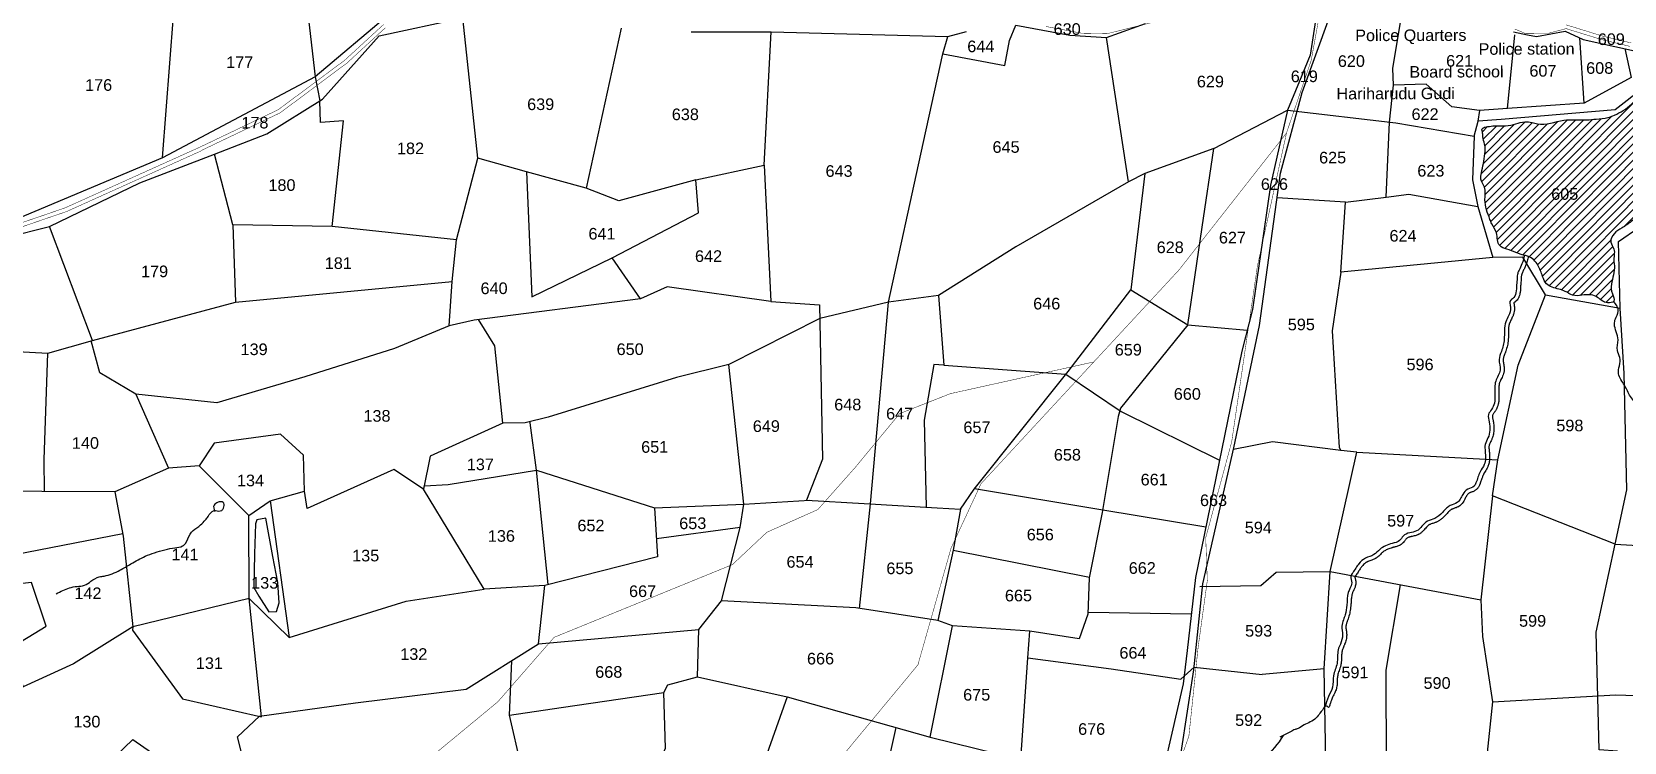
# Model space of a CAD drawing. Header units: feet. Extents: x 746667 to 763555, y 1616206 to 1623008.
# Drawn here: x 750905 to 754331, y 1618800 to 1620329 of the extents above; entities that cross this region are included whole.
import ezdxf
from ezdxf.enums import TextEntityAlignment as Align

# ---------------------------------------------------------------- set-up
doc = ezdxf.new("R2010")
doc.units = ezdxf.units.FT
doc.header["$LTSCALE"] = 15
doc.header["$MEASUREMENT"] = 0
doc.linetypes.add('HIDDEN2', pattern=[0.1875, 0.125, -0.0625])
for name, color, linetype in [('HILL', 17, 'Continuous'), ('PLOT', 7, 'Continuous'), ('PLOT NO', 7, 'Continuous'), ('ROAD NAME', 255, 'Continuous'), ('ROADS', 6, 'Continuous'), ('TANKS-STREAM', 4, 'Continuous')]:
    doc.layers.add(name, color=color, linetype=linetype)
doc.styles.get("Standard").update_dxf_attribs({"font": 'arial.ttf'})

msp = doc.modelspace()

# ---------------------------------------------------------------- hatches: boundary and pattern name
at = {"layer": 'TANKS-STREAM', "lineweight": -2}
h = msp.add_hatch(dxfattribs=at)
h.set_pattern_fill('ANSI31', color=256, scale=99.421251, angle=0.1736, style=0)
h.set_pattern_definition([(45.1735628, (9289.611, 7109.009), (-8.81425976, 8.761019825), [])])
edge = h.paths.add_edge_path()
edge.add_spline(control_points=[(754030.3, 1620124), (754027.6, 1620122.3), (754023.4, 1620119.7), (754027.2, 1620111.8), (754025.2, 1620101.3), (754032.7, 1620086.1), (754030.6, 1620059.2), (754025.9, 1620035), (754020.7, 1620009.7), (754034.6, 1619992.6), (754027.9, 1619961.4), (754038.1, 1619935.7), (754047.2, 1619912), (754059.6, 1619895.9), (754056.4, 1619867.9), (754087.1, 1619859), (754105.8, 1619849.6), (754131.4, 1619844.8), (754146.9, 1619827.4), (754154.2, 1619805.3), (754163.7, 1619781.2), (754186.1, 1619776.3), (754205.4, 1619770.7), (754225.8, 1619755.3), (754252.3, 1619767.4), (754277.1, 1619756.3), (754289.2, 1619742.9), (754313.7, 1619747.5), (754303, 1619767.4), (754302.2, 1619791.9), (754312.8, 1619815.8), (754306.6, 1619840.8), (754313.5, 1619859), (754298.5, 1619876.6), (754308.4, 1619897), (754327.4, 1619906.8), (754346.8, 1619920.9), (754371, 1619941.8), (754395.3, 1619964.8), (754401.6, 1619998.3), (754371.1, 1620053.2), (754426.7, 1620116.1), (754366.6, 1620193.5), (754339.1, 1620165.3), (754318.9, 1620153.4), (754293, 1620142.2), (754272.3, 1620141.6), (754240.7, 1620138.1), (754198.2, 1620143.5), (754158.6, 1620125.5), (754131.5, 1620134.8), (754115.5, 1620136.7), (754097, 1620130.3), (754078, 1620125.6), (754055.1, 1620128), (754040, 1620125.5), (754030.2, 1620123.9)], knot_values=[0, 0, 0, 0, 7.963111, 12.507296, 23.351495, 39.635779, 61.096, 102.60831, 116.440116, 135.494261, 162.477558, 206.388382, 216.763746, 238.862095, 267.363721, 284.49221, 325.141466, 333.941466, 361.893286, 388.225744, 406.346889, 435.558561, 449.924882, 467.950295, 508.400367, 522.87463, 547.487292, 561.522177, 577.82377, 598.375787, 639.606516, 649.269031, 675.088748, 691.542694, 711.054075, 732.433271, 756.401299, 782.925214, 829.585194, 853.223128, 879.699048, 1007.931977, 1056.909239, 1071.809729, 1115.167597, 1130.547617, 1155.902805, 1176.852373, 1226.45257, 1284.022782, 1295.746789, 1311.929268, 1331.34581, 1354.155947, 1370.27569, 1400.13504, 1400.13504, 1400.13504, 1400.13504], degree=3, periodic=0)

# ---------------------------------------------------------------- linework, layer by layer
at = {"layer": 'HILL', "lineweight": -2}
msp.add_lwpolyline([(751393.2, 1619114.1), (751414.9, 1619080.3), (751431.4, 1619080.8), (751437.2, 1619099.6), (751433.7, 1619143.6), (751423.5, 1619199.7), (751408.5, 1619281.7), (751388.6, 1619278.1), (751385.7, 1619269.7), (751384, 1619205), (751382.6, 1619132.6), (751393.2, 1619114.1)], dxfattribs=at)
at = {"layer": 'PLOT', "lineweight": -2}
for points in [[(751185.9, 1620057.7), (751217.5, 1620466.2), (751211.8, 1620514.3)], [(751217.5, 1620466.2), (751490.3, 1620443.8), (751514.6, 1620231.9), (751524.7, 1620180.5)], [(751977.1, 1620400.3), (751674.4, 1620367.1), (751514.6, 1620231.9), (751185.9, 1620057.7), (750861.7, 1619921.1), (750314.6, 1619726.6), (750223.9, 1619693.8), (749636.7, 1619516.1), (749340.3, 1619414.9), (749306.4, 1619393.6), (749224.6, 1619386.5), (748971.6, 1619336.7), (748732.1, 1619332.1), (748651.6, 1619319.6), (748585.8, 1619309.3), (748546.6, 1619303.2), (748539.4, 1619307.3), (748464.2, 1619303.6), (748399.4, 1619300.4), (748172.3, 1619298.1), (748100, 1619273), (747696.8, 1619165.7)], [(750759.7, 1619863.9), (750942.9, 1619910), (751137, 1620003.8), (751298, 1620066), (751410.5, 1620109.4), (751530.4, 1620184), (751652.4, 1620320.8), (751832.2, 1620359)], [(751818.4, 1619881.4), (751864.1, 1620057.4), (751832.2, 1620359)], [(752955.4, 1617270.3), (752939.3, 1617509.9), (752914.2, 1617670.5), (752958.9, 1617841.8), (752979.8, 1617981.1), (753000.2, 1618020.9), (753081.1, 1618016.7), (753091.4, 1618043), (753241, 1618346.2), (753283.5, 1618414.2), (753324.4, 1618562.4), (753377.9, 1618777.2), (753404.8, 1618955), (753424.2, 1619140.4), (753490.8, 1619433.3), (753546.4, 1619696.9), (753591.5, 1620024.6), (753637.8, 1620198.3), (753697.1, 1620360.6)], [(753669.8, 1620372), (753655.2, 1620278.5), (753632, 1620222.7), (753606.2, 1620160.5), (753583.3, 1620059.5), (753569.6, 1619998.7), (753531.1, 1619731.4), (753508.5, 1619641.4), (753446.6, 1619339.9), (753408.5, 1619154.2), (753390.5, 1618997), (753382.2, 1618924.9), (753316.8, 1618640.6)], [(754079.8, 1620163.7), (754019.8, 1620159.4), (753960, 1620167.6), (753905, 1620216.4), (753834.2, 1620214.1), (753833, 1620250.4), (753851.8, 1620362.9)], [(752172.5, 1620336.7), (752097.6, 1619992.7), (751969.4, 1620027.6), (751864.1, 1620057.4)], [(752323.1, 1620329.4), (752495.4, 1620328.9), (752875.9, 1620319), (752915.7, 1620329.9)], [(752333.5, 1620010.2), (752480.8, 1620042.1), (752495.4, 1620328.9)], [(752864.6, 1620281.8), (752998.5, 1620256.5), (753008.6, 1620310.2), (753021.9, 1620343.8)], [(753021.9, 1620343.8), (753138.4, 1620321.9), (753216.8, 1620317.1), (753300.7, 1620347)], [(754245.1, 1620175.3), (754079.8, 1620163.7), (754095.8, 1620322.8)], [(754093, 1620329.3), (754123.2, 1620322.8), (754142, 1620318.8), (754203.9, 1620330.6), (754242.7, 1620312.9), (754378.6, 1620282.6)], [(753264.2, 1620006.4), (753022, 1619865.9), (752855.2, 1619761.2), (752747.7, 1619747), (752817.3, 1620066), (752864.6, 1620281.8), (752875.9, 1620319)], [(753448.3, 1620077.6), (753299.2, 1620024.4), (753264.2, 1620006.4), (753216.8, 1620317.1)], [(754332.3, 1620292.9), (754346.1, 1620230.9), (754245.1, 1620175.3), (754235.5, 1620316.2)], [(754008.2, 1620104.6), (754004.6, 1620010.7), (754015.7, 1619953.1), (754048.1, 1619843), (753907.6, 1619829.6), (753721.1, 1619811.7), (753731, 1619962.6), (753818.5, 1619973.4), (753826.1, 1620134.7), (753834.2, 1620214.1)], [(754161.4, 1619763.1), (754322.5, 1619734.1), (754318.9, 1619877.7), (754405.8, 1619937.9), (754421.4, 1619996.4), (754401.8, 1620010.6), (754407.5, 1620131.3), (754373.5, 1620209.4), (754311.4, 1620161.2), (754066.5, 1620140.4), (754016.9, 1620136.6)], [(751551.2, 1619909.9), (751575.4, 1620137.3), (751526.1, 1620134), (751524.7, 1620180.5)], [(753392.2, 1619698.3), (753423.2, 1619908.2), (753448.3, 1620077.6), (753606.2, 1620160.5), (753839.3, 1620133.2)], [(753839.3, 1620133.2), (754008.2, 1620104.6), (754016.9, 1620136.6), (754020, 1620159.4)], [(751035.3, 1619664.7), (751343.2, 1619747.3), (751808.8, 1619791.2), (751818.4, 1619881.4), (751551.2, 1619909.9), (751337.4, 1619913.4), (751298, 1620066)], [(751969.4, 1620027.6), (751980.3, 1619758.8), (752153.7, 1619842.2), (752339.1, 1619939.2), (752333.5, 1620010.2), (752167.5, 1619965.1), (752097.6, 1619992.7)], [(752480.8, 1620042.1), (752494.5, 1619748.5), (752271.5, 1619780.3), (752214.7, 1619754), (752153.7, 1619842.2)], [(753299.2, 1620024.4), (753269.1, 1619773.2)], [(753818.5, 1619973.4), (753867.3, 1619979.4), (754015.7, 1619953.1)], [(753584.3, 1619972.4), (753731.1, 1619962.7)], [(750542.8, 1619597.9), (750702, 1619649.9), (750938.9, 1619637.2), (751035.3, 1619664.7), (750942.9, 1619910)], [(751337.4, 1619913.4), (751343.2, 1619747.3)], [(753755.9, 1619423.8), (754059.1, 1619407.5), (754102.7, 1619611.2), (754161.4, 1619763.1), (754112.8, 1619844.1), (754048.1, 1619843)], [(753721.1, 1619811.7), (753702.5, 1619685), (753717.7, 1619433.8), (753721.2, 1619427.4), (753574.3, 1619446), (753490, 1619429.9)], [(752214.7, 1619754), (751856.3, 1619708.3), (751803, 1619696.1), (751808.8, 1619791.2)], [(752494.5, 1619748.5), (752599.8, 1619741.6), (752606.3, 1619408.9), (752571.3, 1619320.9), (752695.6, 1619313.6), (752853, 1619304.5), (752902.6, 1619301.6), (752932.4, 1619344.3), (753134.4, 1619597.8), (753269.1, 1619773.2), (753392.2, 1619698.3), (753519.8, 1619686.4)], [(752747.7, 1619747), (752600.4, 1619712.1), (752404.2, 1619613.1), (752291.7, 1619584.7), (752016, 1619499.7), (751966.3, 1619486.9), (751918.2, 1619486.4), (751901.2, 1619652.8), (751865.5, 1619709.5)], [(752685.7, 1619087.5), (752709.4, 1619312.8), (752747.7, 1619747)], [(752855.2, 1619761.2), (752867.3, 1619611), (752845.7, 1619612.6), (752824.6, 1619492.7), (752828.8, 1619305.9)], [(754311.6, 1619225.9), (754336.7, 1619342.7), (754331, 1619593.1), (754322.5, 1619734.1)], [(751803, 1619696.1), (751685.4, 1619647.3), (751492, 1619585.9), (751302.6, 1619530.2), (751128.7, 1619548.8), (751051.3, 1619594.5), (751032.7, 1619664)], [(753392.2, 1619698.3), (753246.8, 1619518.5), (753242.1, 1619500.6), (753208, 1619294.2), (753180, 1619153.7), (753176.9, 1619075.1), (753157.9, 1619022.2), (753051.8, 1619038.8)], [(750931.9, 1619339.5), (750931.3, 1619407.9), (750938.9, 1619637.2)], [(752436.7, 1619311.9), (752404.2, 1619613.1)], [(752867.3, 1619611), (753129.8, 1619592), (753248.5, 1619511.6), (753460.4, 1619407.1)], [(751128.7, 1619548.8), (751198.6, 1619389.2), (751083, 1619338.5), (750926.3, 1619339.6), (750679.6, 1619343), (750488.4, 1619357.5), (750323.5, 1619230.8)], [(751918.2, 1619486.4), (751762.1, 1619415.7), (751747.8, 1619344.2), (751683.6, 1619387), (751497.3, 1619303), (751491.2, 1619340.2), (751489.2, 1619417.5), (751439.5, 1619462.5), (751296.8, 1619443.2), (751264.7, 1619394.5), (751198.6, 1619389.2)], [(751458.2, 1619025.2), (751710.4, 1619103.4), (751878.3, 1619128.8), (751747.8, 1619344.2), (751749.3, 1619351.5), (751800.4, 1619354.1), (751990.8, 1619385.4), (751976.9, 1619487.5)], [(751976.9, 1619487.5), (751976.4, 1619489.5)], [(751264.7, 1619394.5), (751371.8, 1619287.6), (751417.5, 1619319), (751491.2, 1619340.2)], [(753417.7, 1619135), (753549.4, 1619136.8), (753581.8, 1619165.6), (753698, 1619166.9), (753755.9, 1619423.8), (753721.2, 1619427.4)], [(754311.6, 1619225.9), (754047.7, 1619330.1), (754059.1, 1619407.5)], [(751990.8, 1619385.4), (752244.8, 1619304.3), (752436.7, 1619311.9), (752578.6, 1619320.4)], [(752015.7, 1619139.1), (751990.8, 1619385.4)], [(751083, 1619338.5), (751101.5, 1619243.1), (751122.3, 1619048.1), (750994.1, 1618968.5), (750885.8, 1618918.4), (750755.1, 1618807.1), (750738.6, 1618966.5), (750854.2, 1618999.6), (750885.8, 1618918.4)], [(753430.8, 1619262.7), (753208.8, 1619299.4), (752932.9, 1619345)], [(754047.7, 1619330.1), (754022.1, 1619105.9), (754026.1, 1619027), (754047.4, 1618886.6), (754030, 1618723.1), (754021.4, 1618633.9)], [(751417.5, 1619319), (751458.2, 1619025.2), (751372.6, 1619109.2), (751371.8, 1619287.6)], [(752244.8, 1619304.3), (752251, 1619198.8), (752008.2, 1619137.2), (751878.3, 1619128.8)], [(751995.1, 1619011), (752340.2, 1619042), (752388.5, 1619103.8), (752428.8, 1619261.6), (752436.7, 1619311.9)], [(752902.6, 1619301.6), (752887.4, 1619213.1), (752854.2, 1619061.6)], [(752428.8, 1619261.6), (752248.8, 1619237.1)], [(750854.2, 1618999.6), (750935.8, 1619049.3), (750903.9, 1619143.6), (750788.8, 1619130.8), (750722.2, 1619123.3), (750513.8, 1619137), (750683.1, 1619167.9), (751100.4, 1619248.9)], [(754303.5, 1618396.8), (754306.7, 1618642.1), (754316.6, 1618780), (754277.1, 1618782.8), (754270.7, 1619036.3), (754311.6, 1619225.9), (754579.4, 1619210.1)], [(752887.4, 1619213.1), (753180.2, 1619154.7)], [(753685.1, 1618957.5), (753698, 1619166.9), (754022.1, 1619105.9)], [(750691, 1618267.4), (750782.9, 1618341.9), (750800.6, 1618535), (750938.4, 1618495.3), (751048.5, 1618734.4), (751122, 1618805.1), (751275.4, 1618698.1), (751373.7, 1618706.7), (751347.6, 1618811.1), (751394.5, 1618855.2), (751600.8, 1618884.1), (751839.2, 1618913.5), (751995.1, 1619011), (752008.2, 1619137.2)], [(753848.8, 1619138.5), (753818.2, 1618954.9), (753818.8, 1618745.6)], [(751372.6, 1619109.2), (751122.3, 1619048.1), (751121.6, 1619040.4), (751229.2, 1618892.9), (751399.2, 1618854.1), (751372.6, 1619109.2)], [(752337, 1618940.2), (752529.6, 1618896.9), (752837.4, 1618810.3), (753032.5, 1618762.5), (753047.7, 1618980.8), (753051.8, 1619038.8), (752885.7, 1619050.4), (752854.2, 1619061.6), (752677.8, 1619088.7), (752388.5, 1619103.8)], [(753178.5, 1619079.5), (753399.5, 1619075.6)], [(751932.3, 1618857.5), (752043.4, 1618874.3), (752264.6, 1618906.4), (752273.3, 1618922.9), (752337, 1618940.2), (752340.2, 1619042)], [(752837.4, 1618810.3), (752885.7, 1619050.4)], [(751373.7, 1618706.7), (751620.5, 1618655.5), (751756.4, 1618627.4), (751856, 1618620.7), (751982.8, 1618639.5), (751932.3, 1618857.5), (751937.2, 1618974.7)], [(753047.7, 1618980.8), (753227.4, 1618957.8), (753377.1, 1618935.5), (753405.4, 1618961), (753552, 1618945.5)], [(753688.6, 1618758.8), (753685.1, 1618957.5), (753552, 1618945.5)], [(752529.6, 1618896.9), (752387.6, 1618496.7), (752348.3, 1618381.3), (752230.6, 1618215.9), (752187, 1618148.3), (752146.5, 1618121.1), (751775.3, 1618128), (751723.4, 1618258.2)], [(752202.6, 1618634.6), (752268.1, 1618786.3), (752264.6, 1618906.4)], [(754047.4, 1618886.6), (754313.2, 1618901.8), (754662, 1618890.2)], [(752764, 1618830.9), (752713, 1618601.1), (752681, 1618451.2)]]:
    msp.add_lwpolyline(points, dxfattribs=at)
at = {"layer": 'ROADS', "linetype": 'HIDDEN2', "lineweight": -2, "ltscale": 10, "const_width": 0.994}
for points in [[(753677.9, 1620380.4), (753657.5, 1620267.7), (753604.3, 1620111.2), (753373.1, 1619816.5), (752947.2, 1619356.3), (752882.6, 1619217.4), (752811.3, 1618966.1), (752538, 1618636), (752264.7, 1618288.5), (752067, 1618017.6), (751561.9, 1617567.6), (751493.5, 1617473.7), (751301.8, 1617056.3)], [(747694, 1619152.7), (748123.9, 1619246.1), (748446.2, 1619289.3), (748791.3, 1619293.2), (749311.9, 1619383.8), (749677.9, 1619518.6), (750230, 1619689), (750657.9, 1619840.8), (750976.4, 1619950.1), (751266.8, 1620081)], [(753604.3, 1620111.2), (753541.8, 1619825.1), (753486.4, 1619446.2), (753430.5, 1619239.8), (753433.9, 1619147.2), (753414.1, 1619003.3), (753394.3, 1618812.6), (753333, 1618639.9), (753252.7, 1618396.8), (753080, 1618029.2), (752984, 1618019.3), (752970.3, 1617976.6), (752910.4, 1617675.5), (752939.8, 1617451.3), (752921, 1617338.4), (752851.7, 1617316.5), (752773.5, 1617113.3)], [(747695.8, 1619144.5), (748125.3, 1619237.7), (748446.8, 1619280.8), (748792.1, 1619284.7), (749314.1, 1619375.6), (749680.6, 1619510.6), (750232.6, 1619681), (750660.6, 1619832.8), (750979.6, 1619942.2), (751270.3, 1620073.3)], [(749837.9, 1617672.4), (750076.8, 1617787.5), (750231.3, 1617825.9), (750304.1, 1617860.1), (750518, 1617878.3), (750788.2, 1617910.2), (750875.1, 1617902.7), (750956.7, 1617930.2), (751154.5, 1618127), (751290.9, 1618262.8), (751316.6, 1618314.7), (751438.9, 1618388.9), (751549.3, 1618535.9), (751656.8, 1618679.2), (751907.3, 1618886.4), (752028.5, 1619025.3), (752412.1, 1619181.9), (752486.2, 1619251.5), (752595.9, 1619300.4), (752675.4, 1619390), (752771.9, 1619507), (752881, 1619550), (753189.7, 1619618.3)]]:
    msp.add_lwpolyline(points, dxfattribs=at)
at = {"layer": 'ROADS', "linetype": 'HIDDEN2', "lineweight": -2, "ltscale": 150, "const_width": 0.994}
for points in [[(751266.8, 1620081), (751434.9, 1620161.4), (751577.9, 1620267.9), (751661.5, 1620344.8)], [(751270.2, 1620074), (751439, 1620154.7), (751582.8, 1620261.9), (751665.1, 1620337.6)], [(753086.7, 1620340.6), (753163.9, 1620326.1), (753218.2, 1620325.1), (753322.9, 1620351.1)], [(754095.7, 1620335.2), (754118.8, 1620325.1), (754166.3, 1620325.6), (754206, 1620336), (754282.8, 1620312.3), (754343.8, 1620297.7)], [(754206.1, 1620344.1), (754284.9, 1620319.8), (754346.2, 1620305.2)]]:
    msp.add_lwpolyline(points, dxfattribs=at)
at = {"layer": 'TANKS-STREAM', "lineweight": -2}
for points in [[(754030.2, 1620123.9), (754059.7, 1620127), (754075.8, 1620126.6), (754098, 1620130.9), (754116.8, 1620135.4), (754132.8, 1620134), (754144.1, 1620131), (754200.8, 1620138.7), (754250.1, 1620139.6), (754270.9, 1620141.2), (754295.9, 1620144.3), (754310.1, 1620149.8), (754346.4, 1620173.2), (754358.1, 1620182.2), (754394, 1620149.3), (754390.5, 1620021.9), (754398.8, 1619996.9), (754395.3, 1619973.6), (754366, 1619937.7), (754345.9, 1619920.6), (754326.4, 1619906.9), (754309.2, 1619894.4), (754302.4, 1619876.3), (754308.8, 1619861.2), (754308.5, 1619835.6), (754309.8, 1619826.1), (754303.5, 1619785.6), (754305.4, 1619765.2), (754308.4, 1619749.3), (754295, 1619745.5), (754273.5, 1619757.1), (754260.2, 1619762.6), (754220, 1619762.2), (754204, 1619770.3), (754190.5, 1619774.9), (754163.9, 1619786.5), (754155.4, 1619802.5), (754145.2, 1619826.5), (754124.9, 1619845.5), (754116.4, 1619847.8), (754078.3, 1619861.2), (754063, 1619868.7), (754055.9, 1619896.1), (754046.1, 1619915.8), (754042.1, 1619925.3), (754031.2, 1619967.6), (754030.3, 1619994.4), (754022.8, 1620011.8), (754023.9, 1620025.5), (754030.9, 1620066.2), (754030.6, 1620087.5), (754026.5, 1620103.1), (754025.8, 1620113.9), (754024.7, 1620118.3), (754030.3, 1620124)], [(754116.4, 1619847.8), (754110.9, 1619829.5), (754104.6, 1619815.7), (754101.8, 1619808.8), (754100.6, 1619798.4), (754099.5, 1619784), (754090.6, 1619754.3), (754086.7, 1619751.5), (754086, 1619735.8), (754082.2, 1619717.9), (754076, 1619704.9), (754072.7, 1619667.1), (754066.7, 1619640.8), (754061.8, 1619623.8), (754064, 1619600.8), (754054.6, 1619576.9), (754052.6, 1619548.7), (754051.5, 1619529.7), (754045.2, 1619515.8), (754038.9, 1619504.8), (754040.6, 1619489.1), (754037.8, 1619454.6), (754031.8, 1619440.5), (754031.8, 1619425.3), (754029.8, 1619397.1), (754021.1, 1619381.8), (754012, 1619357.9), (754007.8, 1619350.6), (753994.2, 1619344), (753983.4, 1619333.2), (753978.1, 1619322.8), (753971.5, 1619315.3), (753956.7, 1619309.2), (753948.7, 1619303.5), (753939.8, 1619294.3), (753923.4, 1619281.3), (753907.5, 1619275.4), (753884.1, 1619254.4), (753869.6, 1619250.4), (753855.2, 1619243.1), (753847.6, 1619233.6), (753831.9, 1619227.4), (753805.1, 1619214.7), (753792.5, 1619203.3), (753774.1, 1619195.6), (753760.1, 1619183.8), (753746.8, 1619164.3), (753742.9, 1619157), (753744.8, 1619142.9), (753740.7, 1619130.1), (753737.3, 1619121.8), (753734.1, 1619094.6), (753730.4, 1619073.7), (753726.9, 1619062.9), (753723.4, 1619049.5), (753725.1, 1619030.6), (753720.2, 1619010.7), (753715.6, 1618998.6), (753713, 1618969.2), (753705.4, 1618942.5), (753703.4, 1618917.8), (753694.5, 1618897.6), (753686.5, 1618876.2), (753676.3, 1618861.7), (753668.4, 1618851.9), (753655.5, 1618843.1), (753642, 1618836.6), (753629.1, 1618828.9), (753622.8, 1618826.8), (753613.2, 1618822), (753590.1, 1618810.3)], [(753897.3, 1617940.9), (753912.3, 1617937.7), (753918.8, 1617935.3), (753927.4, 1617939.6), (753935.7, 1617945.4), (753943, 1617949.3), (753952.8, 1617954.4), (753966.8, 1617963.5), (753974.4, 1617975), (753980.6, 1617982.7), (753994.8, 1617991.4), (754000.6, 1617997.1), (754005.2, 1618001.5), (754028.7, 1618018.7), (754036.9, 1618022.6), (754045.4, 1618029.3), (754049.4, 1618038.8), (754059.1, 1618047.9), (754071.2, 1618057.2), (754084.3, 1618067.5), (754091.5, 1618075.4), (754110.5, 1618090), (754121.2, 1618097.3), (754126, 1618104.3), (754137.1, 1618111), (754153.1, 1618123.2), (754161.9, 1618132.3), (754175.2, 1618140.4), (754188.1, 1618148.7), (754200, 1618159.7), (754204.4, 1618165.7), (754212.9, 1618170.4), (754224, 1618175.1), (754231.7, 1618179.5), (754246.6, 1618194.1), (754252.9, 1618199.7), (754264.7, 1618203.7), (754275.5, 1618208.9), (754285, 1618218.1), (754294.1, 1618226.1), (754305.1, 1618234.1), (754325.4, 1618241), (754337.8, 1618250.1), (754345.3, 1618257.6), (754351.8, 1618261.3), (754359.8, 1618262.1), (754364.4, 1618264.7), (754383, 1618283.7), (754387.2, 1618293.4), (754401.9, 1618303), (754405.4, 1618315.6), (754405.2, 1618323.1), (754404.8, 1618341.1), (754409.9, 1618354.6), (754411.3, 1618365.8), (754409.9, 1618377.8), (754418.8, 1618398.1), (754423, 1618404.3), (754453.5, 1618447.5), (754457.7, 1618462.1), (754473.4, 1618479.5), (754483.7, 1618500.1), (754496.7, 1618520.1), (754502.2, 1618533), (754507.2, 1618540.6), (754516.9, 1618548), (754522.7, 1618566.7), (754526.3, 1618577), (754531.7, 1618586.2), (754536.7, 1618604.9), (754540.8, 1618615.8), (754544.6, 1618626), (754549.5, 1618646.8), (754551.7, 1618654.2), (754550.4, 1618673.9), (754555.1, 1618684.5), (754558.9, 1618695.8), (754561.1, 1618719.7), (754559.5, 1618736.8), (754559.7, 1618748.4), (754561.2, 1618755.4), (754561.7, 1618774.4), (754555.1, 1618782.1), (754551.3, 1618814.6), (754550.3, 1618823.3), (754545.3, 1618834.4), (754545.2, 1618850.5), (754545.4, 1618861.8), (754542.8, 1618873.7), (754541.2, 1618879.6), (754541.2, 1618886.3), (754541.4, 1618894.2), (754540.7, 1618901), (754551.2, 1618925.6), (754557.1, 1618935.5), (754561.6, 1618943.4), (754562.3, 1618977.2), (754563.7, 1618994.4), (754564.8, 1619006.1), (754565.7, 1619038.8), (754567, 1619051.5), (754569.8, 1619062.3), (754567.2, 1619075.3), (754568.1, 1619098.8), (754569.3, 1619115.3), (754569.6, 1619132.4), (754576.5, 1619143.5), (754577.4, 1619161), (754581.4, 1619175.4), (754583.6, 1619180.6), (754586.8, 1619192.2), (754589.3, 1619202.7), (754592.5, 1619222.4), (754597, 1619231.3), (754594.8, 1619241.4), (754596.5, 1619251.4), (754601.7, 1619265.3), (754599.1, 1619272.8), (754588.1, 1619283.3), (754582, 1619290.1), (754575, 1619300.3), (754568.1, 1619307.1), (754564.1, 1619314.3), (754555.1, 1619341.1), (754538.5, 1619350.3), (754519.7, 1619361), (754512.7, 1619368.4), (754500.4, 1619373.9), (754485.4, 1619381.4), (754472.3, 1619388.8), (754464.1, 1619395.3), (754437.7, 1619411.1), (754397.5, 1619443.7), (754389, 1619461.2), (754382.7, 1619476.1), (754362.7, 1619521.6), (754344.2, 1619544), (754331.6, 1619568), (754318.8, 1619592.7), (754321.5, 1619627.9), (754316.3, 1619643.1), (754317.8, 1619665.9), (754310, 1619699.9), (754311.9, 1619710.8), (754318.1, 1619727.1), (754308.4, 1619749.3)], [(750957.1, 1619118.9), (750985.6, 1619131.8), (751002.2, 1619135), (751017.7, 1619137.4), (751031.9, 1619145.9), (751049.9, 1619155.5), (751060.4, 1619157.3), (751094.2, 1619169.9), (751118, 1619183.4), (751148.8, 1619199.8), (751168.6, 1619207.4), (751191, 1619213.6), (751212.6, 1619218.3), (751229.1, 1619222.1), (751235.2, 1619227.4), (751245.2, 1619247.6), (751251.8, 1619255.2), (751267.8, 1619267.2), (751278.3, 1619278.3), (751283.8, 1619285.3), (751297.1, 1619298.1), (751299.8, 1619298.1), (751313.2, 1619298.5), (751316.9, 1619303.4), (751317.5, 1619313.9), (751314.3, 1619316.8), (751305.8, 1619316.2), (751296.8, 1619310.1), (751298, 1619296.4)], [(753597.2, 1618813.8), (753556.5, 1618766.9), (753533.7, 1618754.3), (753505.7, 1618741.5), (753482, 1618734.9), (753456.8, 1618721.5), (753448.5, 1618718.6), (753422.6, 1618706.3), (753410.3, 1618702.6), (753400.2, 1618692.9), (753372.8, 1618689.2), (753363.1, 1618668), (753359.1, 1618654.6), (753354.6, 1618647.3), (753352.1, 1618639.7), (753351.9, 1618629.8), (753347.9, 1618614.1), (753343.6, 1618605.5), (753340.1, 1618598.7), (753338.6, 1618587.6), (753320.4, 1618559.5), (753296.4, 1618544.8), (753290.1, 1618528.3), (753283.1, 1618506.8), (753277.8, 1618497.7), (753270.3, 1618470.7), (753264.5, 1618462.3), (753264.5, 1618455.2), (753260, 1618440.1), (753254.7, 1618436.5), (753253.2, 1618427.1), (753251.7, 1618419.3)]]:
    msp.add_spline(points, degree=3, dxfattribs=at)
for points, knots in [([(754124.9, 1619845.5), (754124.1, 1619842.3), (754123.2, 1619839), (754121.8, 1619834.1), (754121.3, 1619832.6), (754120.3, 1619829.7), (754119.8, 1619828.2), (754119, 1619826.1), (754118.7, 1619825.5), (754118.3, 1619824.3), (754118, 1619823.7), (754117.2, 1619821.9), (754116.7, 1619820.8), (754115.1, 1619817.4), (754114.1, 1619815.2), (754112.8, 1619812.6), (754112.7, 1619812.3), (754112.1, 1619811.1), (754111.8, 1619810.4), (754111.3, 1619809.2), (754111.1, 1619808.8), (754110.7, 1619807.8), (754110.5, 1619807.2), (754110.3, 1619806.5), (754110.2, 1619806.3), (754110.1, 1619805.9), (754110.1, 1619805.7), (754109.9, 1619805), (754109.9, 1619804.5), (754109.6, 1619802.9), (754109.5, 1619801.7), (754109.4, 1619799.7), (754109.4, 1619799.1), (754109.3, 1619797.9), (754109.3, 1619797.4), (754109.2, 1619796.5), (754109.2, 1619796), (754109.1, 1619794.6), (754109, 1619793.7), (754108.8, 1619790.9), (754108.6, 1619789.1), (754108.4, 1619786.2), (754108.3, 1619785.1), (754108.2, 1619783.5), (754108.2, 1619783.1), (754108.1, 1619782), (754108.1, 1619781.5), (754108, 1619780), (754108, 1619778.9), (754107.8, 1619775.6), (754107.7, 1619773.3), (754107.2, 1619768.7), (754106.8, 1619766.3), (754105.8, 1619762.2), (754105.3, 1619760.4), (754103.8, 1619756.9), (754102.9, 1619755.1), (754100.9, 1619752.1), (754099.8, 1619750.8), (754098.3, 1619749.2), (754097.9, 1619748.9), (754097.2, 1619748.3), (754096.9, 1619748), (754096.4, 1619747.6), (754096.2, 1619747.5), (754095.8, 1619747.2), (754095.6, 1619747.1), (754095.2, 1619746.8), (754095.1, 1619746.7), (754094.6, 1619746.4), (754094.3, 1619746.2), (754093.9, 1619746), (754093.8, 1619745.9), (754093.6, 1619745.8)], [0, 0, 0, 0, 10.051783, 10.051783, 14.446434, 14.446434, 18.74337, 18.74337, 20.553587, 20.553587, 22.363803, 22.363803, 25.984236, 25.984236, 33.225103, 33.225103, 34.458944, 34.458944, 37.117964, 37.117964, 39.022386, 39.022386, 41.460407, 41.460407, 42.518802, 42.518802, 43.577197, 43.577197, 45.693986, 45.693986, 49.888015, 49.888015, 51.911659, 51.911659, 53.31162, 53.31162, 54.711581, 54.711581, 57.511503, 57.511503, 63.111346, 63.111346, 66.44413, 66.44413, 67.942865, 67.942865, 69.441599, 69.441599, 72.439068, 72.439068, 78.210466, 78.210466, 83.981863, 83.981863, 88.187544, 88.187544, 92.393226, 92.393226, 95.737007, 95.737007, 96.728059, 96.728059, 97.48972, 97.48972, 97.999652, 97.999652, 98.4159, 98.4159, 98.832149, 98.832149, 99.664646, 99.664646, 100.197832, 100.197832, 100.197832, 100.197832]), ([(754093.6, 1619745.8), (754093.6, 1619745.6), (754093.7, 1619745.4), (754093.7, 1619744.6), (754093.8, 1619743.9), (754094, 1619742.3), (754094.1, 1619741.4), (754094.4, 1619739.4), (754094.6, 1619738.4), (754094.7, 1619736.7), (754094.8, 1619736.1), (754094.8, 1619735), (754094.9, 1619734.5), (754094.9, 1619732.8), (754094.8, 1619731.7), (754094.6, 1619728.3), (754094.2, 1619726.1), (754093.1, 1619721.8), (754092.4, 1619719.8), (754091.2, 1619716.7), (754090.7, 1619715.6), (754089.5, 1619713), (754088.8, 1619711.5), (754087.4, 1619708.8), (754086.8, 1619707.5), (754085.6, 1619705.1), (754085, 1619703.9), (754084.5, 1619702.5), (754084.4, 1619702.2), (754084.2, 1619701.6), (754084.1, 1619701.3), (754083.8, 1619700.3), (754083.6, 1619699.7), (754083.1, 1619697.7), (754082.8, 1619696.4), (754082.2, 1619692.5), (754082, 1619690), (754081.8, 1619684.6), (754081.8, 1619681.8), (754081.8, 1619675.9), (754081.8, 1619672.8), (754081.6, 1619668.7), (754081.5, 1619667.7), (754081.4, 1619665.6), (754081.3, 1619664.5), (754081, 1619662.3), (754080.9, 1619661.3), (754080.4, 1619658), (754080, 1619655.8), (754078.6, 1619649.5), (754077.5, 1619645.3), (754075.8, 1619640.4), (754075.6, 1619639.6), (754075, 1619638.1), (754074.7, 1619637.3), (754074.1, 1619635.8), (754073.8, 1619635), (754073, 1619632.8), (754072.5, 1619631.5), (754071.6, 1619628.9), (754071.3, 1619627.7), (754070.7, 1619625.5), (754070.6, 1619624.4), (754070.5, 1619623.3), (754070.5, 1619623.1), (754070.5, 1619622.7), (754070.5, 1619622.5), (754070.5, 1619621.9), (754070.5, 1619621.5), (754070.6, 1619619.9), (754070.8, 1619618.6), (754071.2, 1619615.8), (754071.5, 1619614.3), (754072.1, 1619611.1), (754072.3, 1619609.4), (754072.7, 1619605.7), (754072.9, 1619603.8), (754072.8, 1619601.2), (754072.7, 1619600.7), (754072.6, 1619599.5), (754072.5, 1619598.9), (754072.4, 1619597.7), (754072.3, 1619597.1), (754071.9, 1619595.4), (754071.6, 1619594.3), (754070.6, 1619591.2), (754069.9, 1619589.4), (754068.4, 1619585.9), (754067.6, 1619584.3), (754066, 1619581.2), (754065.3, 1619579.7), (754064, 1619577), (754063.5, 1619575.7), (754062.9, 1619574.1), (754062.8, 1619573.8), (754062.6, 1619573.2), (754062.6, 1619572.9), (754062.3, 1619571.9), (754062.1, 1619571.3), (754061.7, 1619569.3), (754061.5, 1619567.9), (754061.1, 1619564.1), (754061, 1619561.6), (754061.1, 1619556.4), (754061.2, 1619553.6), (754061.3, 1619549.1), (754061.4, 1619547.4), (754061.5, 1619544), (754061.5, 1619542.3), (754061.4, 1619538), (754061.3, 1619535.4), (754060.8, 1619531.6), (754060.6, 1619530.3), (754060.1, 1619528.2), (754059.9, 1619527.3), (754059.4, 1619525.5), (754059.1, 1619524.6), (754058.2, 1619521.9), (754057.5, 1619520.2), (754056.2, 1619517.5), (754055.7, 1619516.4), (754054.7, 1619514.7), (754054.3, 1619514), (754053.6, 1619512.7), (754053.2, 1619512.2), (754052.6, 1619511.2), (754052.3, 1619510.8), (754051.6, 1619509.6), (754051, 1619508.9), (754049.9, 1619507.3), (754049.3, 1619506.5), (754048.4, 1619505), (754048, 1619504.3), (754047.7, 1619503.6), (754047.6, 1619503.3), (754047.5, 1619503), (754047.4, 1619502.9), (754047.4, 1619502.7), (754047.3, 1619502.6), (754047.3, 1619502.4), (754047.3, 1619502.4), (754047.2, 1619502.1), (754047.2, 1619501.8), (754047.2, 1619501.1), (754047.2, 1619500.5), (754047.4, 1619499.2), (754047.5, 1619498.4), (754047.8, 1619496.6), (754048, 1619495.7), (754048.5, 1619493.6), (754048.8, 1619492.5), (754049.1, 1619490.9), (754049.2, 1619490.5), (754049.4, 1619489.5), (754049.5, 1619489), (754049.7, 1619487.6), (754049.9, 1619486.7), (754050.3, 1619483.9), (754050.5, 1619482), (754050.9, 1619476.3), (754050.8, 1619472.5), (754050, 1619465), (754049.3, 1619461.2), (754047.9, 1619456.4), (754047.5, 1619455.2), (754046.6, 1619453), (754046.2, 1619452.1), (754045.4, 1619450.1), (754045, 1619449.2), (754043.8, 1619446.9), (754043.2, 1619445.6), (754042, 1619443.1), (754041.5, 1619442), (754040.9, 1619440.6), (754040.7, 1619440.2), (754040.5, 1619439.3), (754040.4, 1619438.9), (754040.2, 1619438.2), (754040.1, 1619437.8), (754040, 1619436.5), (754039.9, 1619435.5), (754039.9, 1619433.3), (754040, 1619432), (754040.2, 1619429.4), (754040.3, 1619428), (754040.5, 1619425.9), (754040.6, 1619425.3), (754040.7, 1619424), (754040.8, 1619423.4), (754040.9, 1619421.5), (754041, 1619420.3), (754041.2, 1619416.5), (754041.3, 1619413.9), (754041.2, 1619408.6), (754040.9, 1619405.9), (754040, 1619400.5), (754039.4, 1619397.7), (754038.2, 1619394.6), (754038, 1619394.1), (754037.6, 1619393.2), (754037.5, 1619392.8), (754036.9, 1619391.5), (754036.4, 1619390.6), (754035.1, 1619388), (754034.1, 1619386.3), (754032.1, 1619383.2), (754031.2, 1619381.7), (754030, 1619379.7), (754029.7, 1619379.2), (754029.2, 1619378.3), (754029, 1619378), (754028.5, 1619377.1), (754028.3, 1619376.5), (754027.4, 1619374.7), (754026.9, 1619373.5), (754025.5, 1619370), (754024.7, 1619367.7), (754023.1, 1619362.7), (754022.2, 1619360.1), (754020.9, 1619356.5), (754020.6, 1619355.7), (754020.1, 1619354.5), (754019.9, 1619354.2), (754019.6, 1619353.4), (754019.5, 1619353), (754019, 1619351.8), (754018.6, 1619351), (754017.6, 1619349.2), (754017, 1619348.2), (754016, 1619346.7), (754015.6, 1619346.2), (754014.9, 1619345.4), (754014.6, 1619345.1), (754014.1, 1619344.5), (754013.8, 1619344.2), (754013.3, 1619343.8), (754013, 1619343.5), (754012.2, 1619342.9), (754011.7, 1619342.5), (754010.1, 1619341.4), (754009.1, 1619340.8), (754007, 1619339.8), (754006.1, 1619339.3), (754004.2, 1619338.6), (754003.4, 1619338.3), (754001.8, 1619337.7), (754001, 1619337.4), (753999.7, 1619336.9), (753999.1, 1619336.7), (753998.5, 1619336.4), (753998.4, 1619336.3), (753998.1, 1619336.2), (753997.9, 1619336.1), (753997.5, 1619335.8), (753997.3, 1619335.7), (753996.5, 1619335.1), (753995.9, 1619334.7), (753994.5, 1619333.5), (753993.6, 1619332.5), (753992.4, 1619330.9), (753992.1, 1619330.5), (753991.5, 1619329.6), (753991.3, 1619329.3), (753990.9, 1619328.7), (753990.8, 1619328.4), (753990.4, 1619327.8), (753990.3, 1619327.4), (753989.7, 1619326.5), (753989.4, 1619325.8), (753988.4, 1619323.8), (753987.8, 1619322.5), (753986.6, 1619320.2), (753986.2, 1619319.3), (753984.7, 1619316.9), (753983.6, 1619315.3), (753981.4, 1619312.4), (753980.2, 1619311.2), (753978.2, 1619309.4), (753977.5, 1619308.8), (753976.5, 1619308.1), (753976.2, 1619307.9), (753975.6, 1619307.5), (753975.3, 1619307.3), (753974.4, 1619306.8), (753973.8, 1619306.5), (753971.9, 1619305.5), (753970.5, 1619304.9), (753968, 1619304), (753966.8, 1619303.6), (753964.6, 1619302.9), (753963.6, 1619302.5), (753962.2, 1619302), (753961.8, 1619301.8), (753961.1, 1619301.5), (753960.9, 1619301.4), (753960.5, 1619301.3), (753960.4, 1619301.2), (753960.1, 1619301), (753959.9, 1619301), (753959.5, 1619300.7), (753959.1, 1619300.5), (753958.2, 1619299.9), (753957.6, 1619299.5), (753956.2, 1619298.4), (753955.5, 1619297.8), (753953.7, 1619296.2), (753952.7, 1619295.2), (753950.5, 1619292.9), (753949.4, 1619291.7), (753946.9, 1619289), (753945.5, 1619287.5), (753942.6, 1619284.5), (753941, 1619283), (753937.5, 1619279.9), (753935.5, 1619278.4), (753932.5, 1619276.3), (753931.6, 1619275.8), (753930, 1619274.8), (753929.2, 1619274.4), (753928, 1619273.8), (753927.5, 1619273.6), (753926.1, 1619273), (753925.2, 1619272.6), (753923.4, 1619271.9), (753922.5, 1619271.6), (753920.2, 1619270.9), (753918.8, 1619270.5), (753916.2, 1619269.6), (753915, 1619269.3), (753913.6, 1619268.7), (753913.2, 1619268.5), (753912.5, 1619268.2), (753912.2, 1619268.1), (753911.8, 1619267.8), (753911.6, 1619267.7), (753911.3, 1619267.5), (753911.1, 1619267.4), (753910.5, 1619267), (753910.2, 1619266.8), (753908.9, 1619265.8), (753907.9, 1619264.9), (753905.9, 1619262.9), (753904.9, 1619261.8), (753902.8, 1619259.4), (753901.6, 1619258.1), (753899.2, 1619255.5), (753898, 1619254.1), (753895.1, 1619251.4), (753893.6, 1619250.1), (753891.2, 1619248.4), (753890.5, 1619248), (753889.3, 1619247.3), (753888.9, 1619247), (753888, 1619246.6), (753887.6, 1619246.4), (753886.8, 1619246), (753886.4, 1619245.9), (753885.2, 1619245.4), (753884.4, 1619245.1), (753882, 1619244.3), (753880.4, 1619243.9), (753877.4, 1619243.2), (753875.9, 1619242.9), (753873.8, 1619242.4), (753873.1, 1619242.3), (753871.8, 1619242), (753871.3, 1619241.8), (753870.2, 1619241.6), (753869.7, 1619241.4), (753868.1, 1619240.9), (753867.2, 1619240.6), (753865.3, 1619239.8), (753864.4, 1619239.3), (753862.9, 1619238.3), (753862.3, 1619237.8), (753861.7, 1619237.2), (753861.6, 1619237.2), (753861.3, 1619236.9), (753861.1, 1619236.6), (753860.5, 1619235.9), (753860, 1619235.2), (753858.9, 1619233.8), (753858.4, 1619232.9), (753857, 1619231.1), (753856.3, 1619230.1), (753855, 1619228.7), (753854.6, 1619228.2), (753853.7, 1619227.3), (753853.2, 1619226.9), (753852.1, 1619226), (753851.6, 1619225.6), (753849.8, 1619224.4), (753848.5, 1619223.6), (753845.9, 1619222.4), (753844.6, 1619221.9), (753842.1, 1619221), (753840.9, 1619220.7), (753838.6, 1619220.1), (753837.4, 1619219.8), (753835.8, 1619219.4), (753835.2, 1619219.2), (753834.2, 1619219), (753833.7, 1619218.9), (753832.9, 1619218.6), (753832.4, 1619218.5), (753831.1, 1619218.1), (753830.2, 1619217.9), (753827.7, 1619217.1), (753826, 1619216.6), (753821.9, 1619215), (753819.5, 1619213.8), (753815, 1619211.3), (753812.9, 1619209.9), (753810.8, 1619208.1), (753810.6, 1619207.9), (753810.1, 1619207.5), (753809.9, 1619207.3), (753809.2, 1619206.6), (753808.7, 1619206.1), (753807.1, 1619204.5), (753806, 1619203.4), (753803.6, 1619201), (753802.2, 1619199.7), (753800.2, 1619198), (753799.6, 1619197.6), (753798.5, 1619196.8), (753798.1, 1619196.5), (753797.3, 1619196), (753796.9, 1619195.8), (753796.2, 1619195.3), (753795.8, 1619195.1), (753794.7, 1619194.5), (753794, 1619194.1), (753791.5, 1619192.9), (753789.8, 1619192.3), (753786.6, 1619191.1), (753785.1, 1619190.6), (753782.3, 1619189.6), (753781, 1619189.1), (753779.3, 1619188.4), (753778.8, 1619188.2), (753778.1, 1619187.8), (753777.8, 1619187.7), (753777.3, 1619187.4), (753777, 1619187.3), (753776.2, 1619186.8), (753775.7, 1619186.5), (753774.2, 1619185.4), (753773.2, 1619184.6), (753770.8, 1619182.6), (753769.5, 1619181.3), (753767.5, 1619179), (753766.7, 1619178.1), (753765.3, 1619176.2), (753764.5, 1619175.2), (753762.3, 1619172.1), (753760.9, 1619169.8), (753757.8, 1619165.1), (753756.2, 1619162.6), (753754.3, 1619159.7), (753754.1, 1619159.4), (753753.8, 1619159), (753753.6, 1619158.7), (753753.1, 1619158), (753752.8, 1619157.6), (753752.2, 1619156.7), (753752, 1619156.3), (753751.6, 1619155.6), (753751.5, 1619155.4), (753751.5, 1619155.3), (753751.5, 1619155.3), (753751.5, 1619155.2)], [109.715438, 109.715438, 109.715438, 109.715438, 110.814042, 110.814042, 113.288695, 113.288695, 115.763349, 115.763349, 118.238002, 118.238002, 119.436426, 119.436426, 120.63485, 120.63485, 123.031698, 123.031698, 128.328316, 128.328316, 133.624934, 133.624934, 136.93022, 136.93022, 141.437953, 141.437953, 145.945685, 145.945685, 150.453417, 150.453417, 151.745308, 151.745308, 153.037199, 153.037199, 155.620982, 155.620982, 160.788546, 160.788546, 169.466029, 169.466029, 178.143511, 178.143511, 186.820993, 186.820993, 189.52303, 189.52303, 192.535832, 192.535832, 195.548634, 195.548634, 201.574237, 201.574237, 213.625444, 213.625444, 215.881094, 215.881094, 218.209782, 218.209782, 220.53847, 220.53847, 225.195846, 225.195846, 229.853222, 229.853222, 234.510598, 234.510598, 235.423388, 235.423388, 236.336177, 236.336177, 238.161756, 238.161756, 242.794452, 242.794452, 247.427148, 247.427148, 252.059845, 252.059845, 256.692541, 256.692541, 257.854198, 257.854198, 259.207659, 259.207659, 260.56112, 260.56112, 263.268041, 263.268041, 268.275063, 268.275063, 273.282084, 273.282084, 278.289106, 278.289106, 283.296128, 283.296128, 284.586201, 284.586201, 285.876275, 285.876275, 288.456422, 288.456422, 293.616717, 293.616717, 302.103712, 302.103712, 310.590708, 310.590708, 315.371793, 315.371793, 320.152877, 320.152877, 326.981105, 326.981105, 330.11988, 330.11988, 332.442018, 332.442018, 334.764157, 334.764157, 339.408433, 339.408433, 342.333091, 342.333091, 344.454206, 344.454206, 346.066473, 346.066473, 347.29416, 347.29416, 349.752745, 349.752745, 353.08785, 353.08785, 356.422954, 356.422954, 357.913044, 357.913044, 359.115224, 359.115224, 359.974644, 359.974644, 360.834063, 360.834063, 362.552903, 362.552903, 365.646194, 365.646194, 368.739484, 368.739484, 371.832775, 371.832775, 374.926065, 374.926065, 376.150764, 376.150764, 377.375463, 377.375463, 379.82486, 379.82486, 384.723656, 384.723656, 394.521246, 394.521246, 404.318836, 404.318836, 407.503832, 407.503832, 410.182045, 410.182045, 412.860258, 412.860258, 417.25921, 417.25921, 421.658163, 421.658163, 423.53183, 423.53183, 425.600513, 425.600513, 427.669196, 427.669196, 431.976493, 431.976493, 436.283789, 436.283789, 440.591086, 440.591086, 442.321209, 442.321209, 444.051332, 444.051332, 447.511577, 447.511577, 454.432067, 454.432067, 461.352558, 461.352558, 468.273048, 468.273048, 469.436963, 469.436963, 470.600879, 470.600879, 472.928709, 472.928709, 478.22705, 478.22705, 483.52539, 483.52539, 485.795847, 485.795847, 487.021707, 487.021707, 489.411747, 489.411747, 494.191828, 494.191828, 502.165604, 502.165604, 510.139379, 510.139379, 512.538491, 512.538491, 513.56106, 513.56106, 514.583628, 514.583628, 516.628766, 516.628766, 519.005913, 519.005913, 520.1672, 520.1672, 520.930245, 520.930245, 521.544462, 521.544462, 522.158679, 522.158679, 523.387113, 523.387113, 525.852762, 525.852762, 528.318411, 528.318411, 530.784061, 530.784061, 533.24971, 533.24971, 535.715359, 535.715359, 536.490834, 536.490834, 537.266308, 537.266308, 538.817257, 538.817257, 541.919155, 541.919155, 547.536669, 547.536669, 549.863607, 549.863607, 551.502459, 551.502459, 552.794346, 552.794346, 554.086233, 554.086233, 556.670007, 556.670007, 560.929904, 560.929904, 563.46064, 563.46064, 567.867258, 567.867258, 571.555643, 571.555643, 573.334187, 573.334187, 574.050596, 574.050596, 574.767005, 574.767005, 576.199823, 576.199823, 579.595282, 579.595282, 582.990742, 582.990742, 586.386201, 586.386201, 588.394104, 588.394104, 589.463905, 589.463905, 590.254905, 590.254905, 591.045905, 591.045905, 592.627906, 592.627906, 595.791907, 595.791907, 599.205011, 599.205011, 604.344328, 604.344328, 609.483644, 609.483644, 615.299013, 615.299013, 621.114381, 621.114381, 627.539402, 627.539402, 630.076673, 630.076673, 632.131519, 632.131519, 633.33094, 633.33094, 635.729783, 635.729783, 638.128625, 638.128625, 642.449312, 642.449312, 646.769999, 646.769999, 648.586159, 648.586159, 650.118585, 650.118585, 651.15605, 651.15605, 652.193515, 652.193515, 654.268444, 654.268444, 659.174772, 659.174772, 664.081099, 664.081099, 668.987427, 668.987427, 673.893754, 673.893754, 678.800081, 678.800081, 680.655983, 680.655983, 681.815187, 681.815187, 682.781077, 682.781077, 683.746967, 683.746967, 685.678747, 685.678747, 689.864609, 689.864609, 694.050472, 694.050472, 696.397568, 696.397568, 698.356253, 698.356253, 700.314937, 700.314937, 704.232305, 704.232305, 708.538604, 708.538604, 712.844904, 712.844904, 713.532189, 713.532189, 715.123594, 715.123594, 718.046239, 718.046239, 720.968884, 720.968884, 723.891529, 723.891529, 725.122744, 725.122744, 726.431057, 726.431057, 727.739369, 727.739369, 730.897943, 730.897943, 734.056517, 734.056517, 737.21509, 737.21509, 740.373664, 740.373664, 742.094107, 742.094107, 743.520773, 743.520773, 744.947439, 744.947439, 747.80077, 747.80077, 753.507433, 753.507433, 762.836701, 762.836701, 772.16597, 772.16597, 773.318882, 773.318882, 774.471794, 774.471794, 776.777618, 776.777618, 781.498767, 781.498767, 786.219917, 786.219917, 788.011681, 788.011681, 789.213595, 789.213595, 790.197387, 790.197387, 791.181178, 791.181178, 793.14876, 793.14876, 797.81375, 797.81375, 802.478739, 802.478739, 807.143728, 807.143728, 809.280269, 809.280269, 810.490587, 810.490587, 811.700905, 811.700905, 814.121542, 814.121542, 818.962814, 818.962814, 825.632601, 825.632601, 829.751073, 829.751073, 833.869545, 833.869545, 842.506053, 842.506053, 851.142561, 851.142561, 851.970182, 851.970182, 852.797803, 852.797803, 854.453045, 854.453045, 856.687215, 856.687215, 858.921385, 858.921385, 859.458685, 859.458685, 859.458685, 859.458685]), ([(753751.5, 1619155.2), (753751.5, 1619155.2), (753751.5, 1619155.2), (753751.5, 1619154.9), (753751.5, 1619154.5), (753751.7, 1619153.5), (753751.8, 1619152.9), (753752.2, 1619151.4), (753752.4, 1619150.6), (753752.8, 1619148.7), (753753.1, 1619147.6), (753753.3, 1619145.9), (753753.4, 1619145.4), (753753.5, 1619144.4), (753753.5, 1619144), (753753.5, 1619143.2), (753753.6, 1619142.9), (753753.6, 1619142.2), (753753.5, 1619141.8), (753753.5, 1619140.8), (753753.4, 1619140.2), (753753.1, 1619138.1), (753752.8, 1619136.7), (753752, 1619134.1), (753751.6, 1619132.9), (753750.7, 1619130.7), (753750.2, 1619129.7), (753749.5, 1619128.1), (753749.2, 1619127.5), (753748.7, 1619126.5), (753748.5, 1619126), (753748.1, 1619125.2), (753747.9, 1619124.8), (753747.3, 1619123.5), (753747, 1619122.7), (753746.3, 1619121), (753746, 1619120.1), (753745.5, 1619118.6), (753745.3, 1619117.8), (753744.9, 1619116.2), (753744.7, 1619115.4), (753744.3, 1619112.9), (753744, 1619111.2), (753743.6, 1619106.8), (753743.4, 1619104), (753743.2, 1619099.7), (753743.1, 1619098.3), (753742.9, 1619095.8), (753742.8, 1619094.7), (753742.6, 1619092.4), (753742.5, 1619091.2), (753742.1, 1619087.8), (753741.8, 1619085.5), (753741.1, 1619081.2), (753740.7, 1619079.1), (753739.8, 1619075.1), (753739.3, 1619073.1), (753738.2, 1619069.2), (753737.6, 1619067.3), (753736.4, 1619063.6), (753735.8, 1619061.9), (753735, 1619059.7), (753734.9, 1619059.2), (753734.5, 1619058.3), (753734.3, 1619057.8), (753733.9, 1619056.4), (753733.5, 1619055.4), (753732.9, 1619053.3), (753732.6, 1619052.2), (753732.3, 1619050.7), (753732.2, 1619050.3), (753732.2, 1619049.6), (753732.1, 1619049.4), (753732.1, 1619049), (753732.1, 1619048.8), (753732.1, 1619048.4), (753732.1, 1619048.1), (753732.1, 1619047.5), (753732.1, 1619047), (753732.2, 1619045.4), (753732.3, 1619044.2), (753732.7, 1619041.4), (753732.9, 1619039.9), (753733.4, 1619036.7), (753733.6, 1619035), (753733.8, 1619032.6), (753733.8, 1619032), (753733.8, 1619030.9), (753733.8, 1619030.4), (753733.8, 1619029.4), (753733.8, 1619028.9), (753733.7, 1619027.4), (753733.7, 1619026.5), (753733.3, 1619023.6), (753733, 1619021.8), (753731.7, 1619016.6), (753730.6, 1619013.4), (753729.1, 1619009.5), (753728.8, 1619008.6), (753728.1, 1619007.1), (753727.9, 1619006.4), (753727.3, 1619005.1), (753727, 1619004.5), (753726.3, 1619002.6), (753725.8, 1619001.5), (753725.1, 1618999.6), (753724.8, 1618998.9), (753724.5, 1618997.7), (753724.3, 1618997.3), (753724.1, 1618996.6), (753724, 1618996.3), (753723.8, 1618995.3), (753723.7, 1618994.7), (753723.4, 1618992.7), (753723.2, 1618991.3), (753723, 1618988.3), (753722.9, 1618986.8), (753722.8, 1618982.9), (753722.7, 1618980.5), (753722.5, 1618975.5), (753722.4, 1618972.9), (753721.9, 1618969.5), (753721.8, 1618968.9), (753721.6, 1618967.6), (753721.5, 1618967.1), (753721.3, 1618966), (753721.2, 1618965.5), (753720.8, 1618963.9), (753720.5, 1618962.8), (753719.7, 1618959.8), (753719, 1618957.9), (753717.8, 1618954.2), (753717.1, 1618952.4), (753716, 1618949), (753715.5, 1618947.3), (753714.6, 1618944.2), (753714.3, 1618942.7), (753713.9, 1618940.6), (753713.9, 1618940), (753713.7, 1618938.7), (753713.7, 1618938), (753713.5, 1618935.9), (753713.5, 1618934.4), (753713.4, 1618931.3), (753713.4, 1618929.6), (753713.3, 1618926.2), (753713.2, 1618924.5), (753712.8, 1618920.8), (753712.6, 1618918.9), (753712, 1618916.2), (753711.8, 1618915.3), (753711.3, 1618913.7), (753711.1, 1618912.9), (753710.3, 1618910.5), (753709.7, 1618909.1), (753708.1, 1618905.6), (753707.1, 1618903.6), (753705.3, 1618899.9), (753704.4, 1618898.2), (753703.3, 1618896), (753703.1, 1618895.5), (753702.7, 1618894.5), (753702.5, 1618894), (753702.1, 1618893), (753701.9, 1618892.5), (753701.3, 1618890.9), (753700.9, 1618889.8), (753699.9, 1618886.7), (753699.2, 1618884.6), (753697.7, 1618880.1), (753696.8, 1618877.8), (753695.3, 1618874.3), (753694.8, 1618873.3), (753692.3, 1618877.1), (753693.1, 1618878.2), (753686.5, 1618876.2)], [860.978504, 860.978504, 860.978504, 860.978504, 862.274866, 862.274866, 864.771021, 864.771021, 867.267176, 867.267176, 869.763331, 869.763331, 872.259487, 872.259487, 873.376812, 873.376812, 874.178997, 874.178997, 874.808052, 874.808052, 875.437106, 875.437106, 876.695215, 876.695215, 879.590745, 879.590745, 882.486274, 882.486274, 885.381803, 885.381803, 887.326164, 887.326164, 888.856898, 888.856898, 890.387633, 890.387633, 893.449103, 893.449103, 896.866546, 896.866546, 899.888068, 899.888068, 902.90959, 902.90959, 908.952635, 908.952635, 917.551252, 917.551252, 921.666177, 921.666177, 924.88341, 924.88341, 928.100644, 928.100644, 934.535111, 934.535111, 940.386358, 940.386358, 946.098406, 946.098406, 951.810454, 951.810454, 957.036321, 957.036321, 958.614853, 958.614853, 960.193385, 960.193385, 963.350449, 963.350449, 967.903104, 967.903104, 969.686104, 969.686104, 970.851757, 970.851757, 971.823084, 971.823084, 972.794412, 972.794412, 974.737066, 974.737066, 979.272155, 979.272155, 983.807243, 983.807243, 988.342331, 988.342331, 989.791726, 989.791726, 990.955146, 990.955146, 992.118566, 992.118566, 994.445405, 994.445405, 999.099084, 999.099084, 1007.962399, 1007.962399, 1010.524721, 1010.524721, 1012.591828, 1012.591828, 1014.658934, 1014.658934, 1018.793147, 1018.793147, 1021.589564, 1021.589564, 1023.299174, 1023.299174, 1024.653771, 1024.653771, 1027.202827, 1027.202827, 1032.300938, 1032.300938, 1037.399049, 1037.399049, 1044.443185, 1044.443185, 1051.487322, 1051.487322, 1053.178118, 1053.178118, 1054.591475, 1054.591475, 1056.004832, 1056.004832, 1058.831547, 1058.831547, 1064.484975, 1064.484975, 1070.138403, 1070.138403, 1075.791831, 1075.791831, 1081.44526, 1081.44526, 1083.844524, 1083.844524, 1086.243789, 1086.243789, 1091.042319, 1091.042319, 1095.840849, 1095.840849, 1100.639379, 1100.639379, 1105.437909, 1105.437909, 1107.493041, 1107.493041, 1109.548173, 1109.548173, 1113.658438, 1113.658438, 1119.745538, 1119.745538, 1125.832639, 1125.832639, 1127.689159, 1127.689159, 1129.565762, 1129.565762, 1131.442365, 1131.442365, 1135.19557, 1135.19557, 1141.895532, 1141.895532, 1148.595494, 1148.595494, 1151.624123, 1151.624123, 1153.754644, 1153.754644, 1153.754644, 1153.754644])]:
    msp.add_open_spline(points, degree=3, knots=knots, dxfattribs=at)

# ---------------------------------------------------------------- texts
at = {"layer": 'PLOT NO', "lineweight": -2}
for s, p in [('630', (753132.4, 1620335)), ('609', (754303.2, 1620313.3)), ('644', (752946.6, 1620297.8)), ('177', (751352.1, 1620263.6)), ('620', (753743.9, 1620266.1)), ('621', (753976.9, 1620266.7)), ('607', (754156.1, 1620245.1)), ('608', (754278.2, 1620251.2)), ('176', (751048.5, 1620214.6)), ('629', (753440.6, 1620222.1)), ('619', (753642.6, 1620233.3)), ('639', (751999.6, 1620173.2)), ('638', (752310.9, 1620151.5)), ('622', (753902.5, 1620151.9)), ('178', (751384.7, 1620133.5)), ('182', (751719.5, 1620078.2)), ('645', (753000.9, 1620081.1)), ('625', (753703.6, 1620058.3)), ('180', (751442.9, 1619999.1)), ('643', (752641.6, 1620029.4)), ('626', (753578.3, 1620001.3)), ('623', (753914.9, 1620030)), ('605', (754203, 1619980)), ('641', (752131.5, 1619894.4)), ('628', (753354.1, 1619865.1)), ('627', (753488, 1619886)), ('624', (753855, 1619890)), ('181', (751564.1, 1619831)), ('642', (752360.7, 1619846.2)), ('179', (751168.8, 1619813.2)), ('640', (751899.3, 1619776.9)), ('646', (753088.4, 1619743.9)), ('595', (753636.2, 1619699)), ('139', (751383, 1619645.5)), ('650', (752192.1, 1619645.7)), ('659', (753263.9, 1619644.6)), ('596', (753891.7, 1619612.9)), ('648', (752660.3, 1619526.5)), ('660', (753390.9, 1619549.4)), ('138', (751647.4, 1619502.1)), ('647', (752771.9, 1619507)), ('649', (752485.1, 1619480.1)), ('657', (752938.2, 1619477.5)), ('598', (754214, 1619481.4)), ('140', (751020.1, 1619443.8)), ('651', (752244.9, 1619435.3)), ('658', (753132.9, 1619418.4)), ('137', (751869.8, 1619397.7)), ('134', (751375.2, 1619363.1)), ('661', (753319.6, 1619365)), ('663', (753447.3, 1619320.5)), ('652', (752107.7, 1619266.1)), ('653', (752326.8, 1619270.9)), ('656', (753074.5, 1619246.6)), ('594', (753543.7, 1619261.7)), ('597', (753850, 1619276.4)), ('136', (751915.1, 1619243.6)), ('141', (751234.3, 1619203.6)), ('135', (751623.1, 1619201.3)), ('654', (752557.6, 1619187.8)), ('133', (751405.8, 1619142.6)), ('655', (752772.5, 1619173.9)), ('662', (753294, 1619174.6)), ('142', (751025.4, 1619120.1)), ('667', (752218.8, 1619124.6)), ('665', (753027.6, 1619115.3)), ('593', (753544.4, 1619039.4)), ('599', (754133.8, 1619060.7)), ('132', (751726.6, 1618989.3)), ('666', (752601.7, 1618979.5)), ('664', (753273.9, 1618992)), ('131', (751286.8, 1618969.7)), ('668', (752146.1, 1618950.7)), ('591', (753751.6, 1618949.8)), ('590', (753928.3, 1618926.9)), ('675', (752937.7, 1618901.7)), ('130', (751023.2, 1618843.8)), ('592', (753522.9, 1618847.1)), ('676', (753185.1, 1618827.9))]:
    msp.add_text(s, height=25, rotation=0.1736, dxfattribs=at).set_placement(p, align=Align.MIDDLE_CENTER)
at = {"layer": 'ROAD NAME', "lineweight": -2}
for s, p in [('Police Quarters ', (753752.3, 1620309)), ('Police station ', (754017.8, 1620279.7)), ('Board school', (753868.8, 1620230.5)), ('Hariharudu Gudi', (753711.9, 1620183.5))]:
    msp.add_text(s, height=24.855, rotation=0.1736, dxfattribs=at).set_placement(p)

doc.saveas('drawing.dxf')
